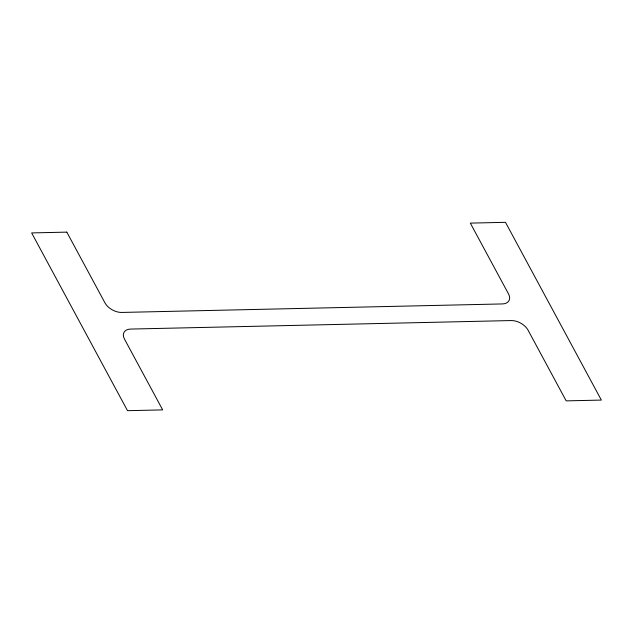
<?xml version="1.0" encoding="UTF-8"?>
<svg xmlns="http://www.w3.org/2000/svg" width="633" height="633" viewBox="0 0 633 633"><rect width="100%" height="100%" fill="white"/><g stroke="black" fill="none" stroke-linecap="round" stroke-linejoin="round"><path stroke-width="0.95" d="M66.813 232.129L31.65 232.92L127.51 410.675L162.673 409.891L124.511 339.13A13.649 8.348 28.5 0 1 130.707 329.065L511.258 320.559A13.649 8.348 28.5 0 1 528.025 330.109L566.187 400.871L601.35 400.08L505.49 222.325L470.327 223.109L508.489 293.87A13.649 8.348 28.5 0 1 502.293 303.935L121.742 312.441A13.649 8.348 28.5 0 1 104.975 302.891L66.813 232.129"/></g></svg>
